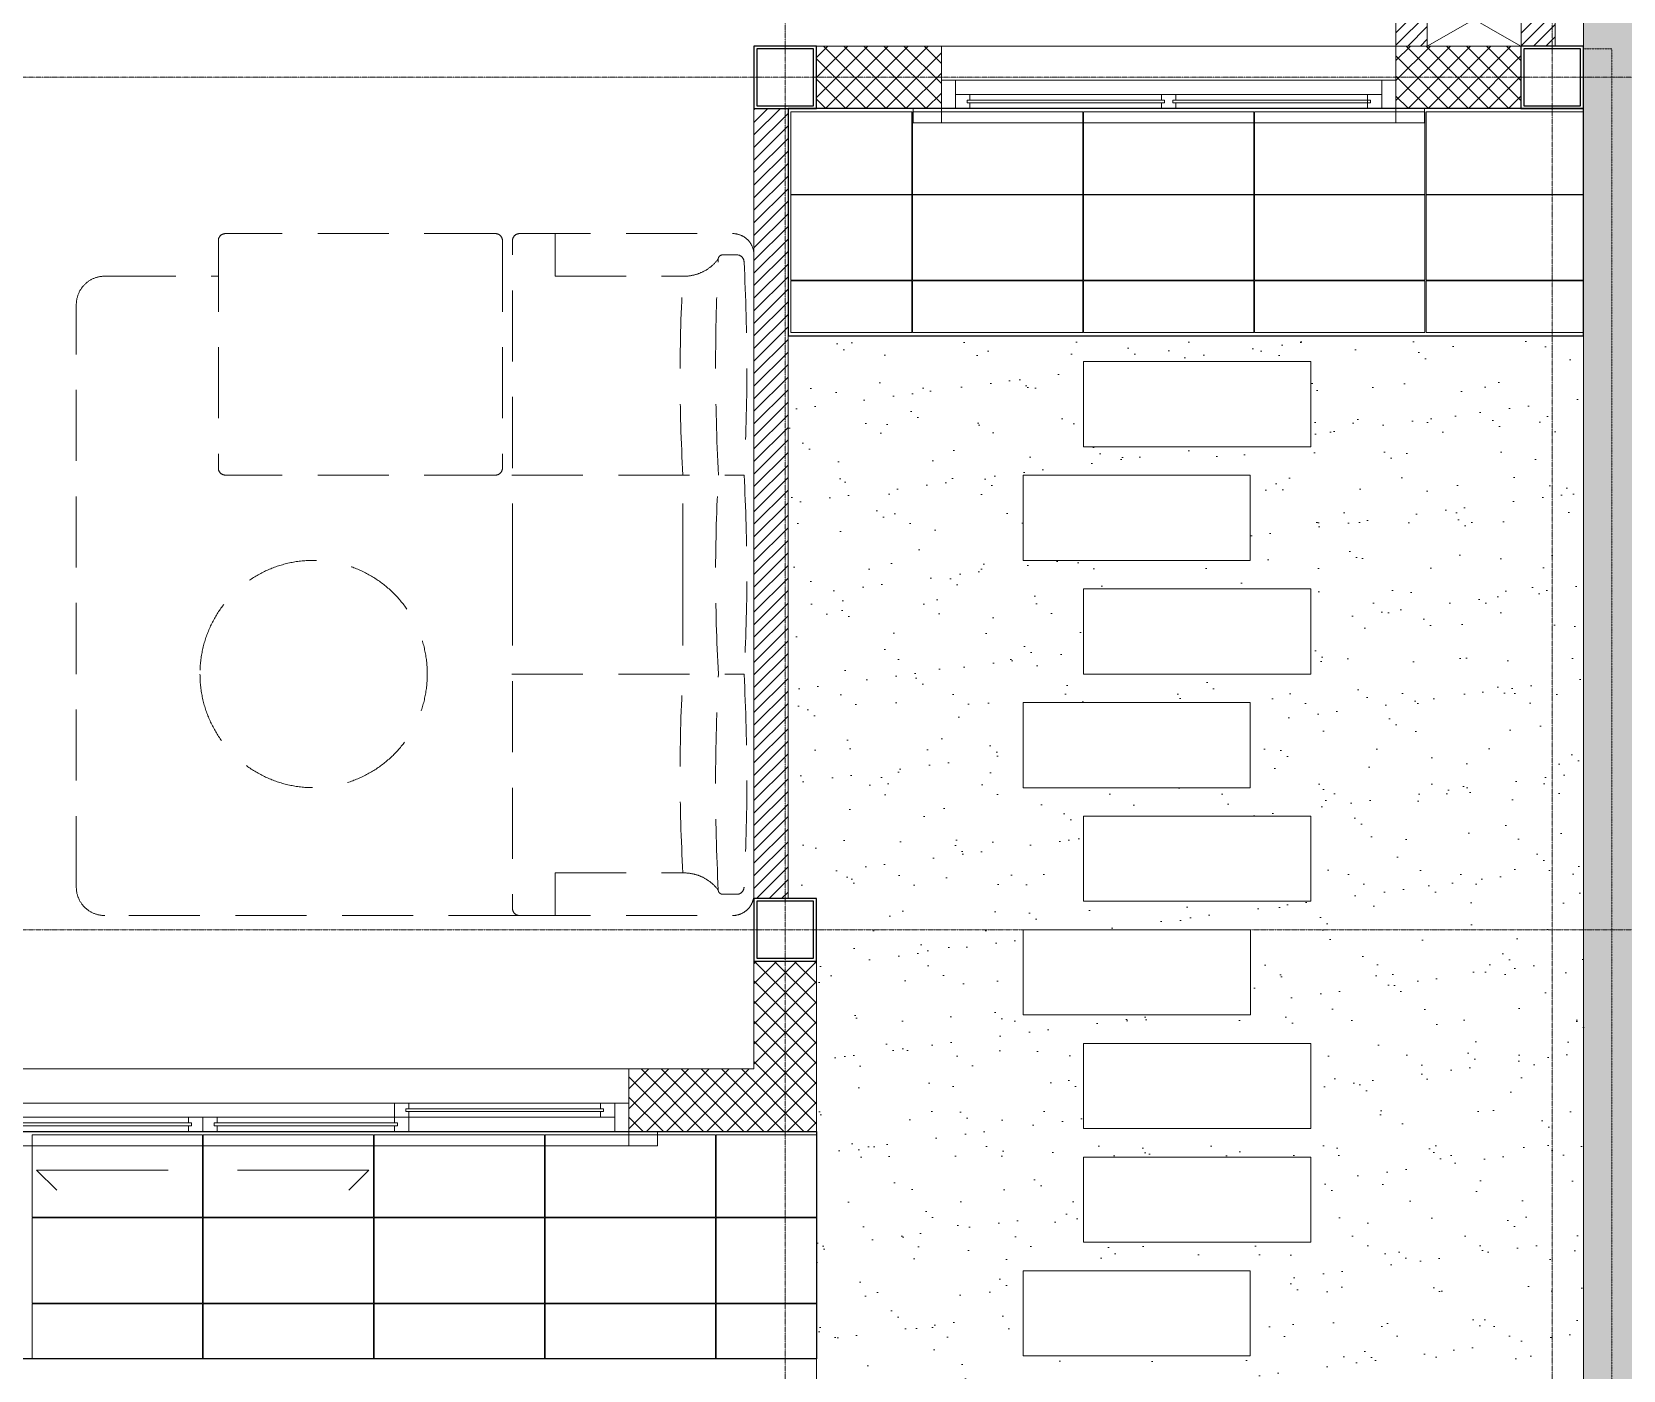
# Model space of a CAD drawing. Header units: millimetres. Extents: x 0 to 71617, y -15450 to 30894.
# Drawn here: x 63155 to 68756, y 19097 to 23807 of the extents above; entities that cross this region are included whole.
import ezdxf

# ---------------------------------------------------------------- set-up
doc = ezdxf.new("R2010")
doc.units = ezdxf.units.MM
doc.linetypes.add('CENTER2', pattern=[1.125, 0.75, -0.125, 0.125, -0.125])
doc.linetypes.add('HIDDEN', pattern=[0.375, 0.25, -0.125])
for name, color, linetype, lineweight in [('A-elevation 0.1(8)', 251, 'Continuous', 9), ('axis', 40, 'CENTER2', 5), ('DIM2', 4, 'Continuous', 5), ('Floor Hatch', 149, 'Continuous', 5), ('Furniture', 36, 'Continuous', 5), ('Hatch', 8, 'Continuous', 5), ('LINE-DETAIL-SAKURA', 2, 'Continuous', 30), ('tree', 251, 'Continuous', 0), ('Wall Brick', 5, 'Continuous', 15), ('Window', 133, 'Continuous', 5)]:
    doc.layers.add(name, color=color, linetype=linetype, lineweight=lineweight)
for name, color, linetype in [('COL', 5, 'Continuous'), ('Floor tile', 44, 'Continuous'), ('WINDOW-PLAN-PANEL', 15, 'Continuous'), ('WINDOW-PLAN-SWING', 8, 'Continuous')]:
    doc.layers.add(name, color=color, linetype=linetype)
pattern_1 = [(135, (-2110, -10510), (-35.35534, -35.35534), []), (225, (-2110, -10510), (35.35534, -35.35534), [])]

# ---------------------------------------------------------------- blocks, each defined once
blk = doc.blocks.new('AD2')
at = {"layer": 'Hatch'}
for points in [[(-100, 0), (0, 0), (0, -50), (-100, -50)], [(1700, 0), (1600, 0), (1600, -50), (1700, -50)]]:
    blk.add_lwpolyline(points, close=True, dxfattribs=at)
blk.add_lwpolyline([(0, -50), (1600, -50)], dxfattribs=at)
at = {"layer": 'Window'}
blk.add_line((1550, 100), (50, 100), dxfattribs=at)
for points in [[(0, 0), (0, 100), (50, 100), (50, 0)], [(50, 0), (50, 50), (100, 50), (100, 0)], [(785, 30), (90, 30), (90, 20), (785, 20)], [(815, 30), (1510, 30), (1510, 20), (815, 20)]]:
    blk.add_lwpolyline(points, close=True, dxfattribs=at)
for points in [[(1550, 100), (1550, 0), (1600, 0), (1600, 100), (1550, 100)], [(775, 0), (50, 0)], [(775, 20), (775, 0), (100, 0), (100, 50), (775, 50), (775, 30)], [(825, 30), (825, 50), (775, 50), (775, 30)], [(775, 20), (775, 0), (825, 0), (825, 20)], [(825, 30), (825, 50), (1500, 50), (1500, 30)], [(1500, 20), (1500, 0), (825, 0), (825, 20)]]:
    blk.add_lwpolyline(points, dxfattribs=at)
at = {"layer": 'Window', "elevation": 0}
blk.add_lwpolyline([(1500, 30), (1500, 50), (1550, 50), (1550, 0), (1500, 0), (1500, 20)], dxfattribs=at)
blk = doc.blocks.new('GRIDLINE-GF')
at = {"layer": 'axis'}
for p, q in [((42600, -6362.2, -0.1), (42600, 12546.8)), ((45300, -6362.2, -0.1), (45300, 12546.8)), ((48410, 6500), (-4020, 6500)), ((48410, 3500, 0), (-4020, 3500, 7.6))]:
    blk.add_line(p, q, dxfattribs=at)
blk = doc.blocks.new('AD1')
at = {"layer": 'Hatch'}
for points in [[(-100, -220), (0, -220), (0, -270), (-100, -270)], [(3100, -220), (3000, -220), (3000, -270), (3100, -270)]]:
    blk.add_lwpolyline(points, close=True, dxfattribs=at)
blk.add_lwpolyline([(0, -270), (3000, -270)], dxfattribs=at)
at = {"layer": 'Wall Brick'}
blk.add_lwpolyline([(3000, 0), (3000, -220), (0, -220), (0, 0)], close=True, dxfattribs=at)
at = {"layer": 'Window'}
for points in [[(0, -220), (0, -120), (50, -120), (50, -220)], [(2950, -120), (50, -120), (50, -220), (2950, -220)], [(1460, -190), (815, -190), (815, -200), (1460, -200)], [(2185, -190), (1540, -190), (1540, -200), (2185, -200)]]:
    blk.add_lwpolyline(points, close=True, dxfattribs=at)
at = {"layer": 'Window', "elevation": 0}
for points in [[(100, -140), (100, -120), (50, -120), (50, -170), (100, -170), (100, -150)], [(775, -140), (775, -120), (100, -120), (100, -140)], [(100, -150), (100, -170), (775, -170), (775, -150)], [(775, -140), (775, -120), (825, -120), (825, -170), (775, -170), (775, -150)], [(2225, -140), (2225, -120), (2175, -120), (2175, -170), (2225, -170), (2225, -150)], [(2225, -140), (2225, -120), (2900, -120), (2900, -140)], [(2900, -150), (2900, -170), (2225, -170), (2225, -150)], [(2900, -140), (2900, -120), (2950, -120), (2950, -170), (2900, -170), (2900, -150)], [(2175, -190), (2175, -170), (2225, -170), (2225, -220), (2175, -220), (2175, -200)], [(2225, -220), (2950, -220)]]:
    blk.add_lwpolyline(points, dxfattribs=at)
for points in [[(785, -140), (90, -140), (90, -150), (785, -150)], [(2910, -140), (2215, -140), (2215, -150), (2910, -150)]]:
    blk.add_lwpolyline(points, close=True, dxfattribs=at)
at = {"layer": 'Window'}
for points in [[(2950, -120), (2950, -220), (3000, -220), (3000, -120), (2950, -120)], [(775, -220), (50, -220)], [(825, -200), (825, -220), (775, -220), (775, -170), (825, -170), (825, -190)], [(825, -190), (825, -170), (1450, -170), (1450, -190)], [(1450, -200), (1450, -220), (825, -220), (825, -200)], [(1450, -200), (1450, -220), (1500, -220), (1500, -170), (1450, -170), (1450, -190)], [(1550, -190), (1550, -170), (1500, -170), (1500, -220), (1550, -220), (1550, -200)], [(1550, -190), (1550, -170), (2175, -170), (2175, -190)], [(2175, -200), (2175, -220), (1550, -220), (1550, -200)]]:
    blk.add_lwpolyline(points, dxfattribs=at)
at = {"layer": 'WINDOW-PLAN-SWING', "lineweight": 9}
for points in [[(1377.7, -356.1), (915.2, -356.1), (986, -426.8)], [(1622.5, -356.1), (2085, -356.1), (2014.3, -426.8)]]:
    blk.add_lwpolyline(points, dxfattribs=at)
blk = doc.blocks.new('SHALF')
at = {"layer": 'Hatch'}
for points in [[(47285, 95), (47615, -95)], [(47615.2, 95), (47285, -95)]]:
    blk.add_lwpolyline(points, dxfattribs=at)
blk.add_lwpolyline([(47175, -315), (47275, -315), (47275, -365), (47175, -365)], close=True, dxfattribs=at)
blk = doc.blocks.new('2D WALL G.F')
at = {"layer": 'Hatch'}
h = blk.add_hatch(dxfattribs=at)
h.set_pattern_fill('LINE', color=256, scale=250, angle=45, style=0)
h.set_pattern_definition([(45, (-2110, -10510), (-22.097087, 22.097087), [])])
h.paths.add_polyline_path([(41330, -3490), (41330, -3390), (41210, -3390), (41210, -3490)])
h.paths.add_polyline_path([(41730, -10), (41330, -10), (41330, -2590), (41210, -2590), (41210, 110), (41730, 110)])
h.paths.add_polyline_path([(40110, 1210), (41730, 1210), (41730, 2490), (41590, 2490), (41590, 1340), (40110, 1340)])
h.paths.add_polyline_path([(42390, 3390), (41730, 3390), (41730, 3290), (41590, 3290), (41590, 3370), (41150, 3370), (41150, 3510), (42390, 3510)])
h.paths.add_polyline_path([(40070, 3370), (40000, 3370), (40000, 3510), (40550, 3510), (40550, 3370)])
h.paths.add_polyline_path([(42710, 3390), (42610, 3390), (42610, 3510), (42710, 3510)])
h.paths.add_polyline_path([(47890.2, 3390), (46210, 3390), (46210, 3510), (47890.2, 3510)])
h.paths.add_polyline_path([(48009.9, 3390), (47890.2, 3390), (47890.2, 110), (48009.9, 110)])
h.paths.add_polyline_path([(47890.2, 410), (47450, 410), (47450, 110), (47560, 110), (47560, 300), (47890.2, 300)])
h.paths.add_polyline_path([(45310, -2890), (45190, -2890), (45190, -110), (45310, -110)])
h = blk.add_hatch(dxfattribs=at)
h.set_pattern_fill('NET', color=256, scale=400, angle=135, style=0)
h.set_pattern_definition(pattern_1)
h.paths.add_polyline_path([(45850, -110), (45410, -110), (45410, 110), (45850, 110)])
h.paths.add_polyline_path([(47890, 110), (47450, 110), (47450, -110), (47890, -110)])
h = blk.add_hatch(dxfattribs=at)
h.set_pattern_fill('NET', color=256, scale=400, angle=135, style=0)
h.set_pattern_definition(pattern_1)
h.paths.add_polyline_path([(45410, -3110), (45410, -3710), (44750, -3710), (44750, -3490), (45190, -3490), (45190, -3110)])
at = {"layer": 'Wall Brick'}
for points in [[(48009.9, 3390), (47890.2, 3390), (47890.2, 110), (48009.9, 110)], [(47890.2, 410), (47450, 410), (47450, 110), (47560, 110), (47560, 300), (47890.2, 300)], [(45850, -110), (45410, -110), (45410, 110), (45850, 110)], [(45850, 110), (45850, -110), (47450, -110), (47450, 110)], [(47890, 110), (47450, 110), (47450, -110), (47890, -110)], [(45310, -2890), (45190, -2890), (45190, -110), (45310, -110)], [(45410, -3110), (45410, -3710), (44750, -3710), (44750, -3490), (45190, -3490), (45190, -3110)]]:
    blk.add_lwpolyline(points, close=True, dxfattribs=at)
blk.add_blockref('SHALF', (275, 205), dxfattribs=at)
at = {"layer": 'Window', "xscale": -1}
blk.add_blockref('AD1', (44750, -3490), dxfattribs=at)
blk = doc.blocks.new('A$C71EB56D8')
at = {"layer": 'Furniture', "linetype": 'HIDDEN'}
for p, q in [((0.825, 1.2), (0.075, 1.2)), ((0.7, 1.05), (0.7, 1.2)), ((0.9104, 1.2), (1.8604, 1.2)), ((0, 1.125), (0, 0)), ((0.1107, 1.125), (0.06, 1.125)), ((0.85, 0), (0.85, 1.175)), ((0.8854, 1.175), (0.8854, 0.375)), ((1.8854, 1.175), (1.8854, 0.375)), ((0.7, 1.05), (0.25, 1.05)), ((0.852, 0.35), (0.035, 0.35)), ((0.25, 0), (0.25, 0.35)), ((0.9104, 0.35), (1.8604, 0.35)), ((0, -1.125), (0, 0)), ((0.25, 0), (0.25, -0.35)), ((0.85, 0), (0.85, -1.175)), ((0.852, -0.35), (0.035, -0.35)), ((0.7, -1.05), (0.25, -1.05)), ((0.7, -1.05), (0.7, -1.2)), ((0.1107, -1.125), (0.06, -1.125)), ((0.825, -1.2), (0.075, -1.2))]:
    blk.add_line(p, q, dxfattribs=at)
blk.add_lwpolyline([(0.825, -1.2), (2.2854, -1.2, 0.414214), (2.3854, -1.1), (2.3854, 0.95, 0.414214), (2.2854, 1.05), (1.8854, 1.05)], format="xyb", dxfattribs=at)
blk.add_circle((1.55, -0.35), 0.4, dxfattribs=at)
for centre, radius, start, end in [((0.075, 1.125), 0.075, 90, 180), ((0.825, 1.175), 0.025, 0, 90), ((0.9104, 1.175), 0.025, 90, 180), ((1.8604, 1.175), 0.025, 0, 90), ((0.06, 1.1), 0.025, 90, 180), ((0.1107, 1.11), 0.015, 2.703, 90), ((7.0416, 0.725), 7.0166, 176.93639, 183.06361), ((-7.3545, 0.7371), 7.4895, 357.03725, 2.85926), ((0.2466, 1.2007), 0.1507, 216.6573, 271.2862), ((-5.87, 0.7), 6.13, 356.72682, 3.27318), ((6.1532, 0), 6.1282, 176.72589, 183.27411), ((-5.9866, 0), 6.1216, 356.72233, 3.27767), ((0.9104, 0.375), 0.025, 180, 270), ((1.8604, 0.375), 0.025, 270, 0), ((7.0416, -0.725), 7.0166, 176.93639, 183.06361), ((-7.3545, -0.7371), 7.4895, 357.14074, 2.96275), ((-5.87, -0.7), 6.13, 356.72682, 3.27318), ((0.2466, -1.2007), 0.1507, 88.7138, 143.3427), ((0.06, -1.1), 0.025, 180, 270), ((0.1107, -1.11), 0.015, 270, 357.297), ((0.075, -1.125), 0.075, 180, 270), ((0.825, -1.175), 0.025, 270, 0)]:
    blk.add_arc(centre, radius, start, end, dxfattribs=at)
blk = doc.blocks.new('FURNITURE-GF')
at = {"layer": 'Furniture', "ltscale": 500, "xscale": -1000, "yscale": 1000, "zscale": 1000}
blk.add_blockref('A$C71EB56D8', (42490, 1250), dxfattribs=at)
blk = doc.blocks.new('LANDSCAPE SITE')
h = blk.add_hatch()
h.set_pattern_fill('AR-SAND', color=256, scale=5, angle=180, style=0)
h.paths.add_polyline_path([(48450, 14900), (48150, 14900), (48150, 14100), (48450, 14100)], flags=16)
h.paths.add_polyline_path([(48050, 14900), (47750, 14900), (47750, 14100), (48050, 14100)], flags=16)
h.paths.add_polyline_path([(47650, 14900), (47350, 14900), (47350, 14100), (47650, 14100)], flags=16)
h.paths.add_polyline_path([(47250, 14900), (46950, 14900), (46950, 14100), (47250, 14100)], flags=16)
h.paths.add_polyline_path([(46850, 14900), (46550, 14900), (46550, 14100), (46850, 14100)], flags=16)
h.paths.add_polyline_path([(46450, 14900), (46150, 14900), (46150, 14100), (46450, 14100)], flags=16)
h.paths.add_polyline_path([(46050, 14900), (45750, 14900), (45750, 14100), (46050, 14100)], flags=16)
h.paths.add_polyline_path([(45650, 14900), (45350, 14900), (45350, 14100), (45650, 14100)], flags=16)
h.paths.add_polyline_path([(45250, 14900), (44950, 14900), (44950, 14100), (45250, 14100)], flags=16)
h.paths.add_polyline_path([(44850, 14900), (44550, 14900), (44550, 14100), (44850, 14100)], flags=16)
h.paths.add_polyline_path([(44450, 14900), (44150, 14900), (44150, 14100), (44450, 14100)], flags=16)
h.paths.add_polyline_path([(47410, 107.5), (48195.2, 112.5), (48195.2, 110), (51400, 110), (51400, 15800), (47250, 15800), (47250, 15339.6), (43950, 15339.6), (43950, 14010), (50110, 14010), (50110, 3800), (47410, 3795)])
h = blk.add_hatch()
h.set_pattern_fill('AR-SAND', color=256, scale=5, angle=180, style=0)
h.paths.add_polyline_path([(47410, 3790), (50110, 3790), (50110, 4990), (49890, 4990), (49890, 5810), (50110, 5810), (50110, 9490), (47310, 9490), (47310, 7510), (47410, 7510)])
h.paths.add_polyline_path([(49150, 9400), (49150, 9100), (48350, 9100), (48350, 9400)], flags=16)
h.paths.add_polyline_path([(48937.1, 9000), (48937.1, 8700), (48137.1, 8700), (48137.1, 9000)], flags=16)
h.paths.add_polyline_path([(49150, 8600), (49150, 8300), (48350, 8300), (48350, 8600)], flags=16)
h.paths.add_polyline_path([(48937.1, 8200), (48937.1, 7900), (48137.1, 7900), (48137.1, 8200)], flags=16)
h.paths.add_polyline_path([(49150, 7800), (49150, 7500), (48350, 7500), (48350, 7800)], flags=16)
h.paths.add_polyline_path([(48938, 7400), (48938, 7100), (48138, 7100), (48138, 7400)], flags=16)
h.paths.add_polyline_path([(49150, 7000), (49150, 6700), (48350, 6700), (48350, 7000)], flags=16)
h.paths.add_polyline_path([(49150, 6600), (49150, 6300), (48350, 6300), (48350, 6600)], flags=16)
h.paths.add_polyline_path([(48937.1, 6200), (48937.1, 5900), (48137.1, 5900), (48137.1, 6200)], flags=16)
h.paths.add_polyline_path([(48937.1, 5800), (48937.1, 5500), (48137.1, 5500), (48137.1, 5800)], flags=16)
h.paths.add_polyline_path([(49150, 5400), (49150, 5100), (48350, 5100), (48350, 5400)], flags=16)
h.paths.add_polyline_path([(48937.1, 5000), (48937.1, 4700), (48137.1, 4700), (48137.1, 5000)], flags=16)
at = {"elevation": 0}
blk.add_lwpolyline([(47410, 110), (47410, 3790), (50110, 3790), (50110, 14010), (43950, 14010), (43950, 15400)], dxfattribs=at)
blk.add_lwpolyline([(47410, 3790), (50110, 3790), (50110, 4990), (49890, 4990), (49890, 5810), (50110, 5810), (50110, 9490), (47310, 9490), (47310, 7510), (47410, 7510)], close=True, dxfattribs=at)
blk = doc.blocks.new('Col-1')
at = {"layer": 'COL'}
for points in [[(-10, -10), (210, -10), (210, 210), (-10, 210)], [(0, 0), (200, 0), (200, 200), (0, 200)]]:
    blk.add_lwpolyline(points, close=True, dxfattribs=at)
blk = doc.blocks.new('COL-GF1')
at = {"layer": 'COL'}
for p in [(45200, 5200), (47900, 5200), (45200, 2200)]:
    blk.add_blockref('Col-1', p, dxfattribs=at)

msp = doc.modelspace()

# ---------------------------------------------------------------- linework, layer by layer
at = {"layer": 'A-elevation 0.1(8)', "elevation": 0}
for points in [[(67656.5, 22646.7), (67656.5, 22346.7), (66856.5, 22346.7), (66856.5, 22646.7)], [(67443.7, 22246.7), (67443.7, 21946.7), (66643.7, 21946.7), (66643.7, 22246.7)], [(67656.5, 21846.7), (67656.5, 21546.7), (66856.5, 21546.7), (66856.5, 21846.7)], [(67443.7, 21446.7), (67443.7, 21146.7), (66643.7, 21146.7), (66643.7, 21446.7)], [(67656.5, 21046.7), (67656.5, 20746.7), (66856.5, 20746.7), (66856.5, 21046.7)], [(67444.6, 20646.7), (67444.6, 20346.7), (66644.6, 20346.7), (66644.6, 20646.7)], [(67656.5, 20246.7), (67656.5, 19946.7), (66856.5, 19946.7), (66856.5, 20246.7)], [(67656.5, 19846.7), (67656.5, 19546.7), (66856.5, 19546.7), (66856.5, 19846.7)], [(67443.7, 19446.7), (67443.7, 19146.7), (66643.7, 19146.7), (66643.7, 19446.7)]]:
    msp.add_lwpolyline(points, close=True, dxfattribs=at)
at = {"layer": 'Floor Hatch', "ltscale": 100, "elevation": 0}
for points in [[(66252.5, 23524.7), (65826.5, 23524.7), (65826.5, 23234.7), (66252.5, 23234.7)], [(66854.5, 23234.7), (66254.5, 23234.7), (66254.5, 23524.7), (66854.5, 23524.7)], [(67456.5, 23234.7), (66856.5, 23234.7), (66856.5, 23524.7), (67456.5, 23524.7)], [(68058.5, 23234.7), (67458.5, 23234.7), (67458.5, 23524.7), (68058.5, 23524.7)], [(68616.5, 23524.7), (68062.5, 23524.7), (68062.5, 23234.7), (68616.5, 23234.7)], [(66252.5, 23232.7), (65826.5, 23232.7), (65826.5, 22932.7), (66252.5, 22932.7)], [(66854.5, 22932.7), (66254.5, 22932.7), (66254.5, 23232.7), (66854.5, 23232.7)], [(67456.5, 22932.7), (66856.5, 22932.7), (66856.5, 23232.7), (67456.5, 23232.7)], [(68058.5, 22932.7), (67458.5, 22932.7), (67458.5, 23232.7), (68058.5, 23232.7)], [(68616.5, 23232.7), (68062.5, 23232.7), (68062.5, 22932.7), (68616.5, 22932.7)], [(66252.5, 22930.7), (65826.5, 22930.7), (65826.5, 22748.7), (66252.5, 22748.7)], [(66854.5, 22930.7), (66254.5, 22930.7), (66254.5, 22748.7), (66854.5, 22748.7)], [(67456.5, 22930.7), (66856.5, 22930.7), (66856.5, 22748.7), (67456.5, 22748.7)], [(68058.5, 22930.7), (67458.5, 22930.7), (67458.5, 22748.7), (68058.5, 22748.7)], [(68616.5, 22930.7), (68062.5, 22930.7), (68062.5, 22748.7), (68616.5, 22748.7)], [(63755.5, 19634.7), (63155.5, 19634.7), (63155.5, 19924.7), (63755.5, 19924.7)], [(64357.5, 19634.7), (63757.5, 19634.7), (63757.5, 19924.7), (64357.5, 19924.7)], [(64959.5, 19634.7), (64359.5, 19634.7), (64359.5, 19924.7), (64959.5, 19924.7)], [(65561.5, 19634.7), (64961.5, 19634.7), (64961.5, 19924.7), (65561.5, 19924.7)], [(65916.5, 19924.7), (65563.5, 19924.7), (65563.5, 19634.7), (65916.5, 19634.7)], [(63755.5, 19332.7), (63155.5, 19332.7), (63155.5, 19632.7), (63755.5, 19632.7)], [(64357.5, 19332.7), (63757.5, 19332.7), (63757.5, 19632.7), (64357.5, 19632.7)], [(64959.5, 19332.7), (64359.5, 19332.7), (64359.5, 19632.7), (64959.5, 19632.7)], [(65561.5, 19332.7), (64961.5, 19332.7), (64961.5, 19632.7), (65561.5, 19632.7)], [(65916.5, 19632.7), (65563.5, 19632.7), (65563.5, 19332.7), (65916.5, 19332.7)], [(63755.5, 19330.7), (63155.5, 19330.7), (63155.5, 19136.7), (63755.5, 19136.7)], [(64357.5, 19330.7), (63757.5, 19330.7), (63757.5, 19136.7), (64357.5, 19136.7)], [(64959.5, 19330.7), (64359.5, 19330.7), (64359.5, 19136.7), (64959.5, 19136.7)], [(65561.5, 19330.7), (64961.5, 19330.7), (64961.5, 19136.7), (65561.5, 19136.7)], [(65916.5, 19330.7), (65563.5, 19330.7), (65563.5, 19136.7), (65916.5, 19136.7)]]:
    msp.add_lwpolyline(points, close=True, dxfattribs=at)
at = {"layer": 'Floor tile', "elevation": 0}
for points in [[(68616.5, 23536.7), (65816.5, 23536.7), (65816.5, 22736.7), (68616.5, 22736.7)], [(60566.5, 19936.7), (65916.5, 19936.7), (65916.5, 19136.7), (60566.5, 19136.7)]]:
    msp.add_lwpolyline(points, close=True, dxfattribs=at)
at = {"layer": 'WINDOW-PLAN-PANEL', "linetype": 'HIDDEN', "lineweight": 9, "elevation": 0}
for points in [[(60506.5, 16646.2), (66016.5, 16646.2), (66016.5, 18136.7), (68716.5, 18136.7), (68716.5, 23746.7)], [(68716.5, 23746.7), (68616.5, 23746.7)]]:
    msp.add_lwpolyline(points, dxfattribs=at)

# ---------------------------------------------------------------- block references
at = {"layer": 'DIM2'}
msp.add_blockref('GRIDLINE-GF', (23206.5, 17146.7, 0), dxfattribs=at)
at = {"layer": 'Furniture'}
msp.add_blockref('FURNITURE-GF', (23206.5, 20646.7, 0), dxfattribs=at)
at = {"layer": 'LINE-DETAIL-SAKURA'}
msp.add_blockref('COL-GF1', (20506.5, 18346.7, 0), dxfattribs=at)
at = {"layer": 'tree'}
msp.add_blockref('LANDSCAPE SITE', (18506.5, 13246.7), dxfattribs=at)
at = {"layer": 'Wall Brick', "color": 1}
msp.add_blockref('2D WALL G.F', (20506.5, 23646.7, 0), dxfattribs=at)
at = {"layer": 'Window', "xscale": -1}
msp.add_blockref('AD2', (67956.5, 23536.7, 0), dxfattribs=at)

doc.saveas('drawing.dxf')
